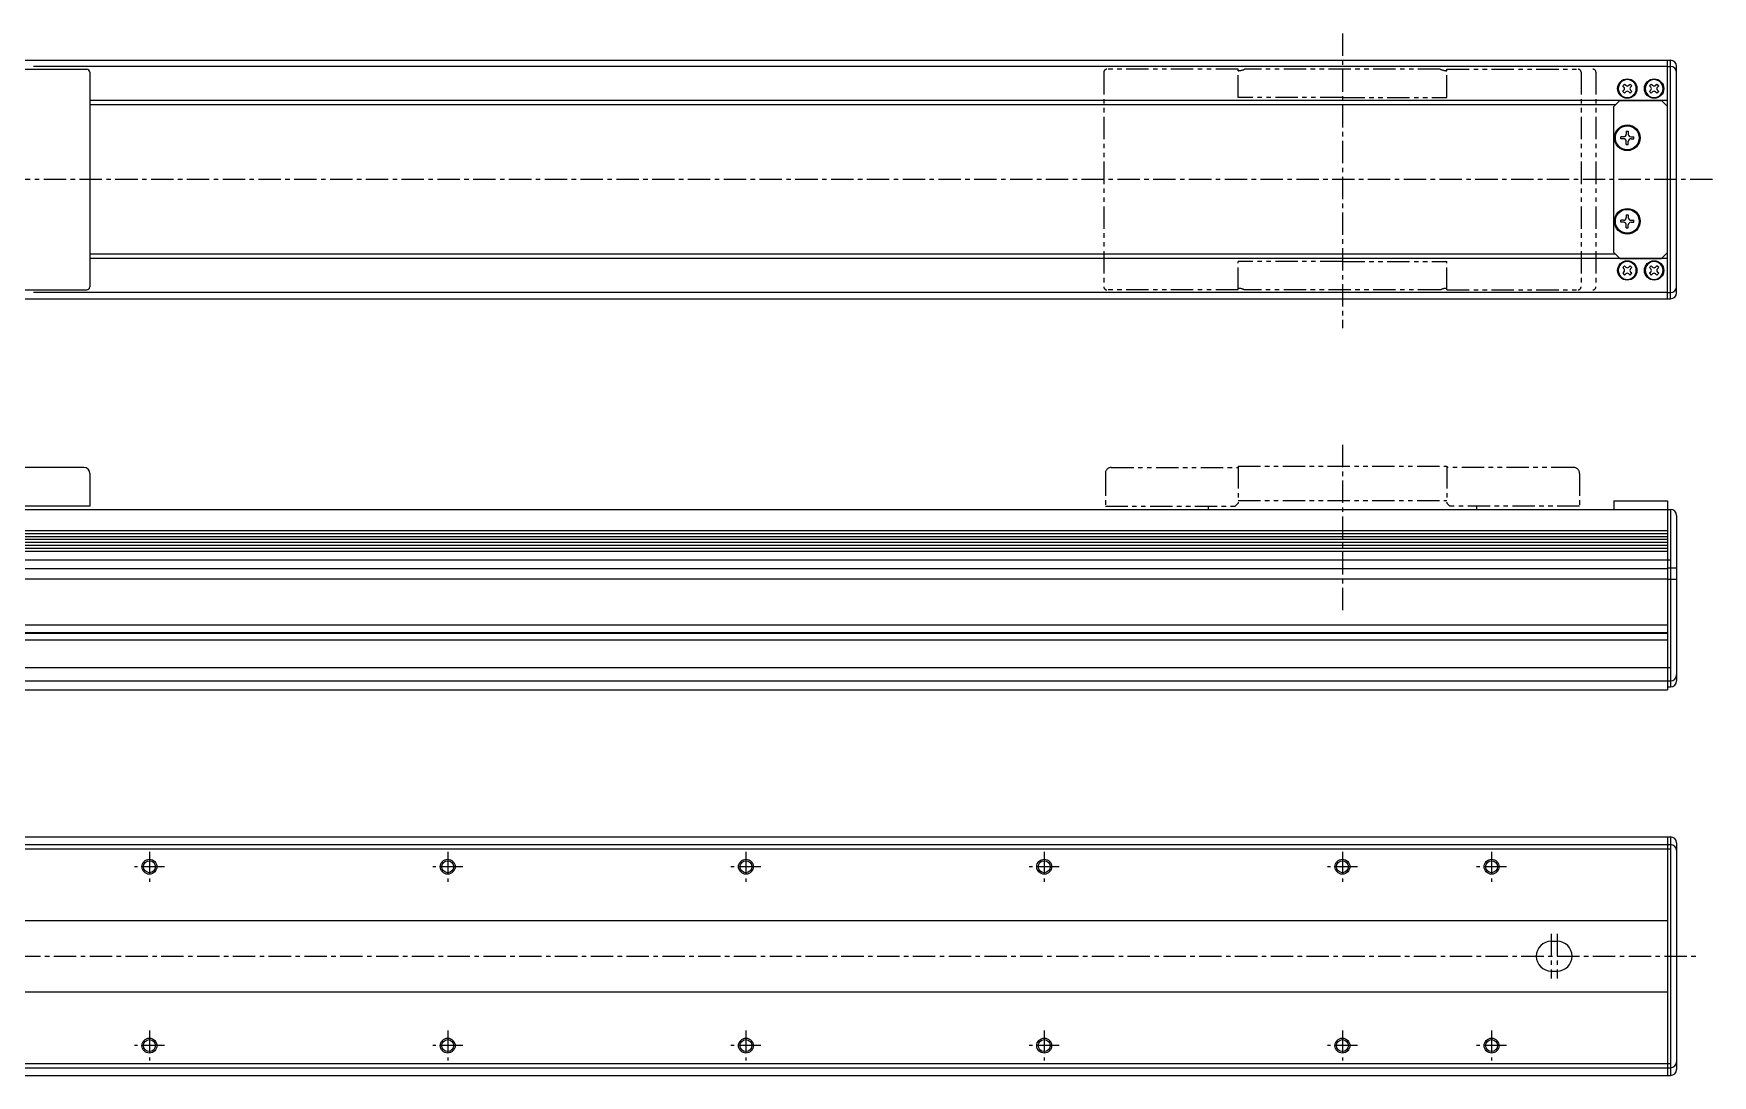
# Model space of a CAD drawing. Extents: x -609 to 399, y 146 to 558.
# Drawn here: x -164 to 399, y 208 to 558 of the extents above; entities that cross this region are included whole.
import ezdxf

# ---------------------------------------------------------------- set-up
doc = ezdxf.new("R2010")
doc.units = 0
for name, pattern in [('CENTER', [12, 7.5, -1.5, 1.5, -1.5]), ('CONTINOUS', [0]), ('PHANTOM', [15, 7.5, -1.5, 1.5, -1.5, 1.5, -1.5])]:
    doc.linetypes.add(name, pattern=pattern)
doc.layers.get('0').update_dxf_attribs({"linetype": 'CONTINUOUS'})
doc.layers.add('CENTER', color=1, linetype='CENTER')

msp = doc.modelspace()

# ---------------------------------------------------------------- linework, layer by layer
at = {"color": 7, "linetype": 'CONTINOUS'}
for p, q in [((-435.77, 548.73), (385.23, 548.73)), ((384.23, 546.66), (-163.62, 546.66)), ((384.23, 468.73), (384.23, 548.73)), ((384.23, 546.66), (385.23, 546.66)), ((385.23, 468.73), (385.23, 548.73)), ((387.23, 470.73), (387.23, 546.73)), ((-189.77, 545.73), (-145.77, 545.73)), ((-144.77, 544.73), (-144.77, 472.73)), ((369.19, 540.17), (369.79, 540.77)), ((369.79, 540.77), (370.2, 540.36)), ((371.25, 540.36), (371.66, 540.77)), ((371.66, 540.77), (372.27, 540.17)), ((378.19, 540.17), (378.79, 540.77)), ((378.79, 540.77), (379.2, 540.36)), ((380.25, 540.36), (380.66, 540.77)), ((380.66, 540.77), (381.27, 540.17)), ((384.23, 535.23), (-144.77, 535.23)), ((366.23, 533.23), (368.23, 535.23)), ((368.23, 535.23), (382.23, 535.23)), ((369.6, 539.76), (369.19, 540.17)), ((369.19, 538.29), (369.6, 538.71)), ((369.79, 537.69), (369.19, 538.29)), ((370.2, 538.11), (369.79, 537.69)), ((371.66, 537.69), (371.25, 538.11)), ((372.27, 538.29), (371.66, 537.69)), ((372.27, 540.17), (371.85, 539.76)), ((371.85, 538.71), (372.27, 538.29)), ((378.6, 539.76), (378.19, 540.17)), ((378.19, 538.29), (378.6, 538.71)), ((378.79, 537.69), (378.19, 538.29)), ((379.2, 538.11), (378.79, 537.69)), ((380.66, 537.69), (380.25, 538.11)), ((381.27, 538.29), (380.66, 537.69)), ((381.27, 540.17), (380.85, 539.76)), ((380.85, 538.71), (381.27, 538.29)), ((384.23, 533.23), (382.23, 535.23)), ((366.73, 533.73), (-144.77, 533.73)), ((366.23, 484.23), (366.23, 533.23)), ((384.23, 484.23), (384.23, 533.23)), ((370.41, 524.93), (370.41, 523.99)), ((370.41, 524.93), (371.04, 524.93)), ((371.04, 524.93), (371.04, 523.99)), ((368.53, 522.42), (368.53, 523.05)), ((369.47, 523.05), (368.53, 523.05)), ((369.47, 522.42), (368.53, 522.42)), ((370.41, 520.53), (370.41, 521.48)), ((370.41, 520.53), (371.04, 520.53)), ((371.04, 520.53), (371.04, 521.48)), ((371.98, 523.05), (372.93, 523.05)), ((371.98, 522.42), (372.93, 522.42)), ((372.93, 522.42), (372.93, 523.05)), ((370.41, 496.93), (370.41, 495.99)), ((370.41, 496.93), (371.04, 496.93)), ((371.04, 496.93), (371.04, 495.99)), ((368.53, 494.42), (368.53, 495.05)), ((369.47, 495.05), (368.53, 495.05)), ((369.47, 494.42), (368.53, 494.42)), ((370.41, 492.53), (370.41, 493.48)), ((370.41, 492.53), (371.04, 492.53)), ((371.04, 492.53), (371.04, 493.48)), ((371.98, 495.05), (372.93, 495.05)), ((371.98, 494.42), (372.93, 494.42)), ((372.93, 494.42), (372.93, 495.05)), ((368.23, 482.23), (366.23, 484.23)), ((382.23, 482.23), (384.23, 484.23)), ((366.73, 483.73), (-144.77, 483.73)), ((384.23, 482.23), (-144.77, 482.23)), ((368.23, 482.23), (382.23, 482.23)), ((369.79, 479.77), (369.19, 479.17)), ((369.19, 479.17), (369.6, 478.76)), ((370.2, 479.36), (369.79, 479.77)), ((371.66, 479.77), (371.25, 479.36)), ((372.27, 479.17), (371.66, 479.77)), ((371.85, 478.76), (372.27, 479.17)), ((378.79, 479.77), (378.19, 479.17)), ((378.19, 479.17), (378.6, 478.76)), ((379.2, 479.36), (378.79, 479.77)), ((380.66, 479.77), (380.25, 479.36)), ((381.27, 479.17), (380.66, 479.77)), ((380.85, 478.76), (381.27, 479.17)), ((369.6, 477.71), (369.19, 477.29)), ((369.19, 477.29), (369.79, 476.69)), ((369.79, 476.69), (370.2, 477.11)), ((371.25, 477.11), (371.66, 476.69)), ((371.66, 476.69), (372.27, 477.29)), ((372.27, 477.29), (371.85, 477.71)), ((378.6, 477.71), (378.19, 477.29)), ((378.19, 477.29), (378.79, 476.69)), ((378.79, 476.69), (379.2, 477.11)), ((380.25, 477.11), (380.66, 476.69)), ((380.66, 476.69), (381.27, 477.29)), ((381.27, 477.29), (380.85, 477.71)), ((-435.77, 468.73), (385.23, 468.73)), ((-189.77, 471.73), (-145.77, 471.73)), ((384.23, 470.8), (-163.62, 470.8)), ((384.23, 470.8), (385.23, 470.8)), ((-146.77, 412.16), (-189.77, 412.16)), ((-144.77, 410.16), (-144.77, 399.16)), ((366.23, 400.96), (384.23, 400.96)), ((366.23, 400.96), (366.23, 398.06)), ((384.23, 400.96), (384.23, 398.06)), ((-435.77, 398.06), (385.23, 398.06)), ((-144.77, 399.16), (-188.77, 399.16)), ((384.23, 398.06), (384.23, 337.56)), ((385.23, 398.06), (385.23, 338.56)), ((387.23, 396.06), (387.23, 340.56)), ((-434.77, 391.04), (384.23, 391.04)), ((-434.77, 390.05), (384.23, 390.05)), ((-434.77, 389.06), (384.23, 389.06)), ((-434.77, 388.06), (384.23, 388.06)), ((-434.77, 387.07), (384.23, 387.07)), ((-434.77, 386.08), (384.23, 386.08)), ((-434.77, 385.09), (384.23, 385.09)), ((-434.77, 384.09), (384.23, 384.09)), ((-435.77, 381.18), (385.23, 381.18)), ((-434.77, 378.31), (384.23, 378.31)), ((384.23, 378.46), (387.23, 378.46)), ((-434.77, 374.81), (384.23, 374.81)), ((384.23, 374.66), (387.23, 374.66)), ((-437.77, 359.4), (384.23, 359.4)), ((-434.77, 356.86), (384.23, 356.86)), ((-434.77, 356.56), (384.23, 356.56)), ((-437.77, 354.33), (384.23, 354.33)), ((-435.77, 345.06), (385.23, 345.06)), ((-435.77, 340.56), (385.23, 340.56)), ((384.23, 338.56), (385.23, 338.56)), ((-434.77, 337.56), (384.23, 337.56)), ((-435.77, 288.25), (385.23, 288.25)), ((384.23, 288.25), (384.23, 208.25)), ((385.23, 288.25), (385.23, 208.25)), ((-435.77, 285.65), (385.23, 285.65)), ((-435.77, 284.25), (385.23, 284.25)), ((387.23, 286.25), (387.23, 210.25)), ((-434.77, 260.25), (384.23, 260.25)), ((345.23, 253.25), (347.23, 253.25)), ((345.23, 243.25), (347.23, 243.25)), ((-434.77, 236.25), (384.23, 236.25)), ((-435.77, 212.25), (385.23, 212.25)), ((-435.77, 210.85), (385.23, 210.85)), ((-435.77, 208.25), (385.23, 208.25))]:
    msp.add_line(p, q, dxfattribs=at)
at = {"color": 3, "linetype": 'PHANTOM'}
for p, q in [((195.23, 544.73), (195.23, 472.73)), ((240.23, 545.73), (196.23, 545.73)), ((240.23, 536.23), (240.23, 545.73)), ((308.05, 545.73), (242.41, 545.73)), ((310.23, 545.73), (354.23, 545.73)), ((310.23, 536.23), (310.23, 545.73)), ((355.23, 544.73), (355.23, 472.73)), ((360.23, 544.73), (360.23, 472.73)), ((275.23, 536.23), (240.23, 536.23)), ((275.23, 536.23), (310.23, 536.23)), ((275.23, 481.23), (240.23, 481.23)), ((240.23, 471.73), (240.23, 481.23)), ((275.23, 481.23), (310.23, 481.23)), ((310.23, 471.73), (310.23, 481.23)), ((240.23, 471.73), (196.23, 471.73)), ((308.05, 471.73), (242.41, 471.73)), ((310.23, 471.73), (354.23, 471.73)), ((197.73, 412.16), (240.23, 412.16)), ((240.23, 412.56), (310.23, 412.56)), ((240.23, 412.56), (240.23, 400.16)), ((310.23, 412.56), (310.23, 400.16)), ((352.73, 412.16), (310.23, 412.16)), ((195.73, 410.16), (195.73, 399.16)), ((354.73, 410.16), (354.73, 399.16)), ((239.23, 399.16), (240.23, 400.16)), ((240.23, 401.09), (310.23, 401.09)), ((311.23, 399.16), (310.23, 400.16)), ((195.73, 399.16), (239.23, 399.16)), ((230.23, 399.16), (230.23, 398.06)), ((354.73, 399.16), (311.23, 399.16)), ((320.23, 399.16), (320.23, 398.06))]:
    msp.add_line(p, q, dxfattribs=at)
at = {"color": 7, "linetype": 'CONTINOUS'}
for centre, radius in [((370.73, 539.23), 3.25), ((379.73, 539.23), 3.25), ((370.73, 522.73), 4.3), ((370.73, 522.73), 4), ((370.73, 494.73), 4.3), ((370.73, 494.73), 4), ((370.73, 478.23), 3.25), ((379.73, 478.23), 3.25), ((-124.77, 278.25), 2.5), ((-124.77, 278.25), 2), ((-24.77, 278.25), 2.5), ((-24.77, 278.25), 2), ((75.23, 278.25), 2.5), ((75.23, 278.25), 2), ((175.23, 278.25), 2.5), ((175.23, 278.25), 2), ((275.23, 278.25), 2.5), ((275.23, 278.25), 2), ((325.23, 278.25), 2.5), ((325.23, 278.25), 2), ((-124.77, 218.25), 2.5), ((-124.77, 218.25), 2), ((-24.77, 218.25), 2.5), ((-24.77, 218.25), 2), ((75.23, 218.25), 2.5), ((75.23, 218.25), 2), ((175.23, 218.25), 2.5), ((175.23, 218.25), 2), ((275.23, 218.25), 2.5), ((275.23, 218.25), 2), ((325.23, 218.25), 2.5), ((325.23, 218.25), 2)]:
    msp.add_circle(centre, radius, dxfattribs=at)
for centre, radius, start, end in [((385.23, 546.73), 2, 0, 90), ((385.23, 544.66), 2, 0, 90), ((-145.77, 544.73), 1, 0, 90), ((370.73, 539.23), 3, 0.0003, 0), ((379.73, 539.23), 3, 0.0003, 0), ((369.08, 539.23), 0.742, 315, 44.9999), ((370.73, 540.88), 0.742, 225, 315), ((370.73, 537.58), 0.742, 45, 134.9999), ((372.38, 539.23), 0.742, 135, 224.9999), ((378.08, 539.23), 0.742, 315, 44.9999), ((379.73, 540.88), 0.742, 225, 315), ((379.73, 537.58), 0.742, 45, 134.9999), ((381.38, 539.23), 0.742, 135, 224.9999), ((369.47, 523.99), 0.94, 270, 0), ((371.98, 523.99), 0.94, 180, 270), ((369.47, 521.48), 0.94, 0, 90.0001), ((371.98, 521.48), 0.94, 90, 180), ((369.47, 495.99), 0.94, 270, 0), ((371.98, 495.99), 0.94, 180, 270), ((369.47, 493.48), 0.94, 0, 90.0001), ((371.98, 493.48), 0.94, 90, 180), ((370.73, 478.23), 3, 0, 359.9997), ((369.08, 478.23), 0.742, 315.0001, 45), ((370.73, 479.88), 0.742, 225.0001, 315), ((372.38, 478.23), 0.742, 135.0001, 225), ((379.73, 478.23), 3, 0, 359.9997), ((378.08, 478.23), 0.742, 315.0001, 45), ((379.73, 479.88), 0.742, 225.0001, 315), ((381.38, 478.23), 0.742, 135.0001, 225), ((370.73, 476.58), 0.742, 45, 135), ((379.73, 476.58), 0.742, 45, 135), ((-145.77, 472.73), 1, 270, 0), ((385.23, 472.8), 2, 270, 0), ((385.23, 470.73), 2, 270, 0), ((-146.77, 410.16), 2, 0, 90), ((385.23, 396.06), 2, 0, 90), ((385.23, 342.56), 2, 270, 0), ((385.23, 340.56), 2, 270, 0), ((385.23, 286.25), 2, 0, 90), ((385.23, 283.65), 2, 0, 90), ((345.23, 248.25), 5, 90, 270), ((347.23, 248.25), 5, 270, 90), ((385.23, 212.85), 2, 270, 0), ((385.23, 210.25), 2, 270, 0)]:
    msp.add_arc(centre, radius, start, end, dxfattribs=at)
at = {"color": 3, "linetype": 'PHANTOM'}
for centre, radius, start, end in [((196.23, 544.73), 1, 90, 180), ((240.23, 550.23), 5, 270, 295.8419), ((310.23, 550.23), 5, 244.1581, 270), ((354.23, 544.73), 1, 0, 90), ((359.23, 544.73), 1, 0, 90), ((196.23, 472.73), 1, 180, 270), ((240.23, 467.23), 5, 64.1581, 90), ((310.23, 467.23), 5, 90, 115.8419), ((354.23, 472.73), 1, 270, 0), ((359.23, 472.73), 1, 270, 0), ((197.73, 410.16), 2, 90, 180), ((352.73, 410.16), 2, 0, 90)]:
    msp.add_arc(centre, radius, start, end, dxfattribs=at)
at = {"layer": 'CENTER', "color": 1, "linetype": 'CENTER'}
for p, q in [((275.23, 557.68), (275.23, 458.91)), ((399.28, 508.73), (-474.96, 508.73)), ((275.23, 419.76), (275.23, 363.18)), ((-124.77, 283.29), (-124.77, 273.21)), ((-24.77, 283.29), (-24.77, 273.21)), ((75.23, 283.29), (75.23, 273.21)), ((175.23, 283.29), (175.23, 273.21)), ((275.23, 283.29), (275.23, 273.21)), ((325.23, 283.29), (325.23, 273.21)), ((-119.73, 278.25), (-129.81, 278.25)), ((-19.73, 278.25), (-29.81, 278.25)), ((80.27, 278.25), (70.19, 278.25)), ((180.27, 278.25), (170.19, 278.25)), ((280.27, 278.25), (270.19, 278.25)), ((330.27, 278.25), (320.19, 278.25)), ((345.23, 255.79), (345.23, 240.71)), ((347.23, 255.79), (347.23, 240.71)), ((-480.8, 248.25), (395.16, 248.25)), ((-124.77, 223.29), (-124.77, 213.21)), ((-24.77, 223.29), (-24.77, 213.21)), ((75.23, 223.29), (75.23, 213.21)), ((175.23, 223.29), (175.23, 213.21)), ((275.23, 223.29), (275.23, 213.21)), ((325.23, 223.29), (325.23, 213.21)), ((-119.73, 218.25), (-129.81, 218.25)), ((-19.73, 218.25), (-29.81, 218.25)), ((80.27, 218.25), (70.19, 218.25)), ((180.27, 218.25), (170.19, 218.25)), ((280.27, 218.25), (270.19, 218.25)), ((330.27, 218.25), (320.19, 218.25))]:
    msp.add_line(p, q, dxfattribs=at)

doc.saveas('drawing.dxf')
